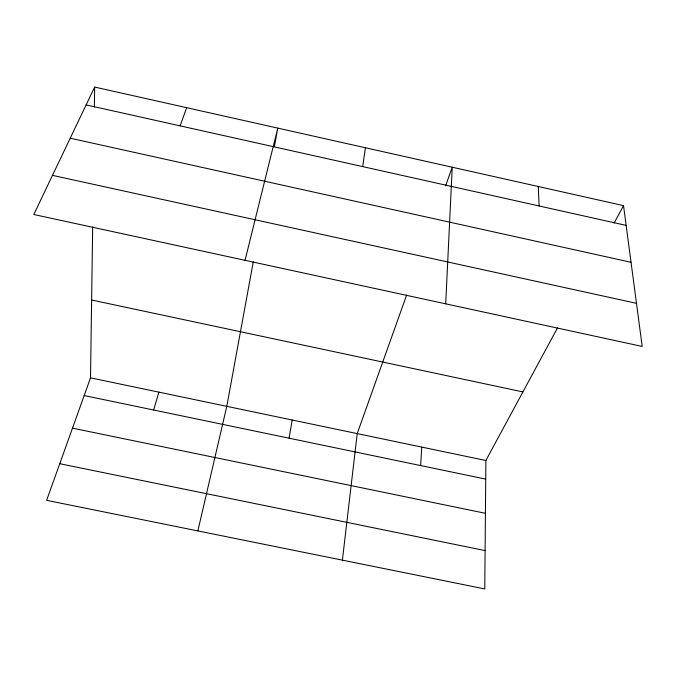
<?xml version="1.0" encoding="UTF-8"?>
<svg xmlns="http://www.w3.org/2000/svg" width="676" height="676" viewBox="0 0 676 676"><rect width="100%" height="100%" fill="white"/><g stroke="black" fill="none" stroke-linecap="round" stroke-linejoin="round"><path stroke-width="1.01" d="M557.539 327.809L485.875 460.5L484.776 588.94L46.627 500.333L90.525 377.85L92.663 226.967M94.361 107.087L94.648 87.06L623.525 205.622L642.2 346.45L33.8 214.503L94.648 87.06M445.704 303.837L452.236 167.217L445.602 185.824M420.624 465.561L421.765 447.098M342.402 560.15L357.215 433.603L406.648 295.015M362.674 166.6L365.412 147.757M289.066 438.192L292.226 420.016M253.289 261.747L226.79 406.335L197.857 530.913M274.405 146.557L277.785 128.11L245.042 260.319M153.638 410.011L158.894 392.148M180.12 125.863L186.652 107.687M614.095 223.08L623.525 205.622M59.75 463.711L485.106 550.594M72.493 428.145L485.427 513.312M84.179 395.561L485.714 479.107M90.525 377.85L485.875 460.5M91.623 300.017L522.911 391.919M52.483 175.363L636.479 303.33M70.219 138.208L631.038 262.288M86.131 104.89L626.145 225.395M538.265 186.508L539.135 205.977"/></g></svg>
